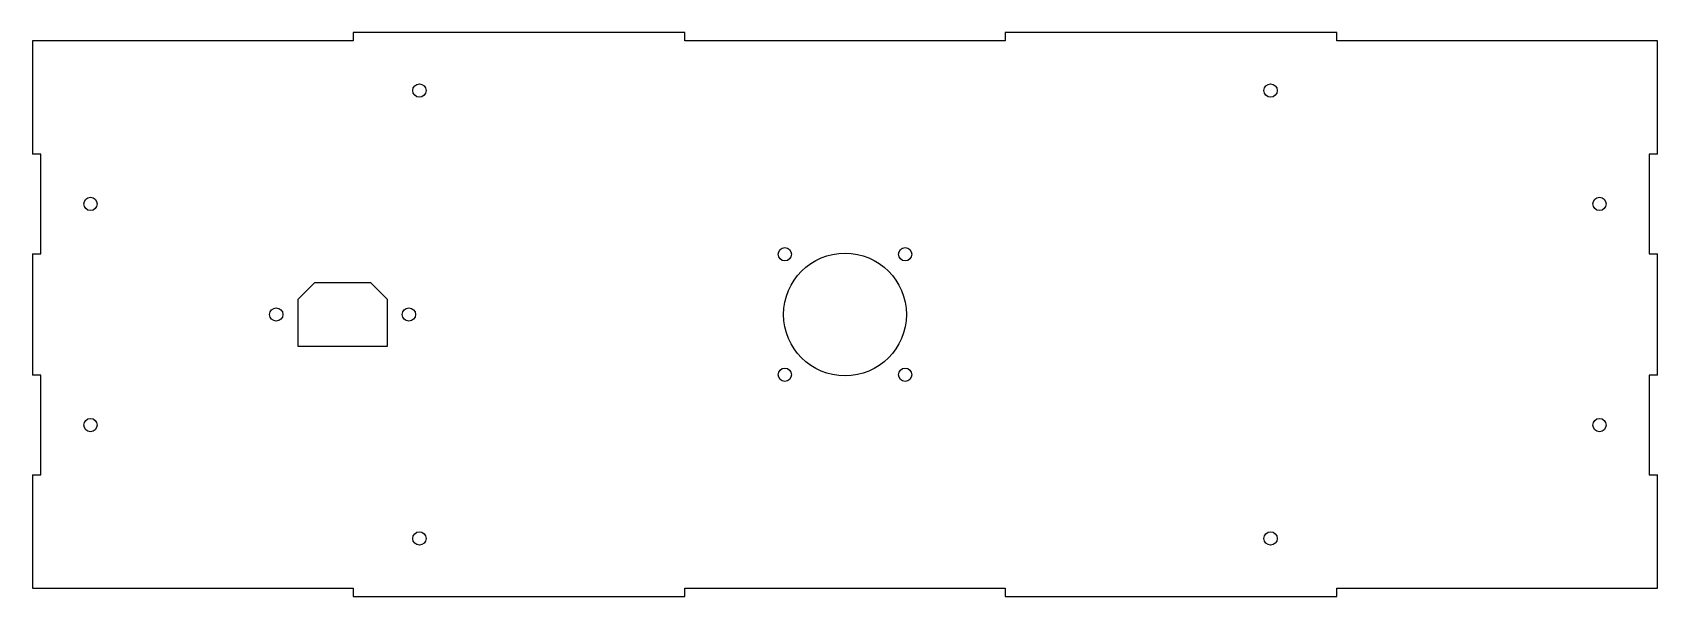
# Model space of a CAD drawing. Header units: millimetres. Extents: x -245 to 245, y -85 to 85.
import ezdxf

# ---------------------------------------------------------------- set-up
doc = ezdxf.new("R2010")
doc.units = ezdxf.units.MM

msp = doc.modelspace()

# ---------------------------------------------------------------- linework, layer by layer
at = {"color": 7, "linetype": 'Continuous', "lineweight": 25}
for p, q in [((-48.33, 85), (-148.33, 85)), ((-148.33, 85), (-148.33, 82.5)), ((-48.33, 82.5), (-48.33, 85)), ((148.33, 85), (48.33, 85)), ((48.33, 85), (48.33, 82.5)), ((148.33, 82.5), (148.33, 85)), ((-148.33, 82.5), (-245, 82.5)), ((-245, 82.5), (-245, 48.33)), ((48.33, 82.5), (-48.33, 82.5)), ((245, 82.5), (148.33, 82.5)), ((245, 48.33), (245, 82.5)), ((-242.5, 48.33), (-245, 48.33)), ((-242.5, 18.33), (-242.5, 48.33)), ((242.5, 48.33), (242.5, 18.33)), ((245, 48.33), (242.5, 48.33)), ((-245, 18.33), (-242.5, 18.33)), ((-245, 18.33), (-245, -18.33)), ((242.5, 18.33), (245, 18.33)), ((245, -18.33), (245, 18.33)), ((-160, 9.5), (-165, 4.5)), ((-143, 9.5), (-160, 9.5)), ((-138, 4.5), (-143, 9.5)), ((-165, 4.5), (-165, -9.5)), ((-138, -9.5), (-138, 4.5)), ((-165, -9.5), (-138, -9.5)), ((-242.5, -18.33), (-245, -18.33)), ((-242.5, -48.33), (-242.5, -18.33)), ((242.5, -18.33), (242.5, -48.33)), ((245, -18.33), (242.5, -18.33)), ((-245, -48.33), (-242.5, -48.33)), ((-245, -48.33), (-245, -82.5)), ((242.5, -48.33), (245, -48.33)), ((245, -82.5), (245, -48.33)), ((-245, -82.5), (-148.33, -82.5)), ((-148.33, -82.5), (-148.33, -85)), ((-48.33, -85), (-48.33, -82.5)), ((-48.33, -82.5), (48.33, -82.5)), ((48.33, -82.5), (48.33, -85)), ((148.33, -85), (148.33, -82.5)), ((148.33, -82.5), (245, -82.5)), ((-148.33, -85), (-48.33, -85)), ((48.33, -85), (148.33, -85))]:
    msp.add_line(p, q, dxfattribs=at)
for centre, radius in [((-128.33, 67.5), 2), ((128.33, 67.5), 2), ((-227.5, 33.33), 2), ((227.5, 33.33), 2), ((-18.15, 18.15), 2), ((18.15, 18.15), 2), ((0, 0), 18.5), ((-171.5, 0), 2), ((-131.5, 0), 2), ((-18.15, -18.15), 2), ((18.15, -18.15), 2), ((-227.5, -33.33), 2), ((227.5, -33.33), 2), ((-128.33, -67.5), 2), ((128.33, -67.5), 2)]:
    msp.add_circle(centre, radius, dxfattribs=at)

doc.saveas('drawing.dxf')
